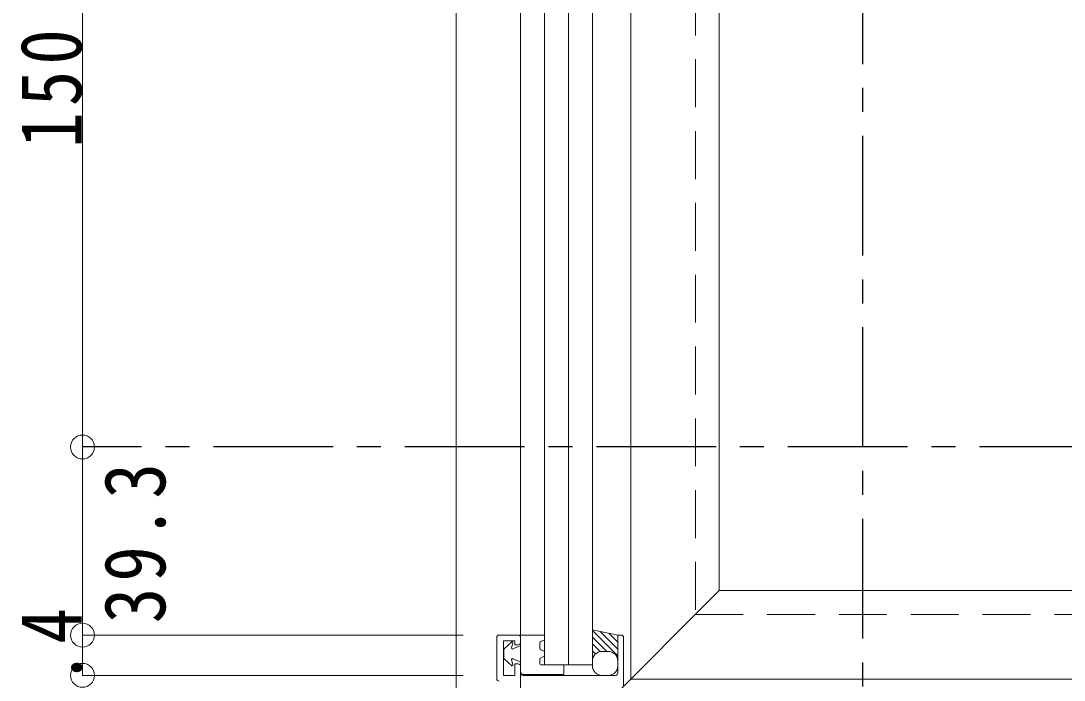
# Model space of a CAD drawing. Units: millimetres at full size, sheet at 1:5. Extents: x -1050 to 1050, y -742 to 742.
# Drawn here: x -327.9 to -110, y -144 to -6.3 of the extents above; entities that cross this region are included whole.
import ezdxf

# ---------------------------------------------------------------- set-up
doc = ezdxf.new("R2010")
doc.units = ezdxf.units.MM
doc.header["$LTSCALE"] = 5
doc.linetypes.add('CHAIN1', pattern=[8, 5, -1, 1, -1])
doc.linetypes.add('DASHED2', pattern=[3, 2, -1])
doc.layers.add('0-0_通り芯', color=7, linetype='CHAIN1')
for name, color, linetype, lineweight in [('0-3_寸法', 54, 'Continuous', 20), ('0-4_手摺部材', 92, 'Continuous', 20), ('0-7_ガラス', 6, 'Continuous', 20), ('0-8_その他', 11, 'Continuous', 20)]:
    doc.layers.add(name, color=color, linetype=linetype, lineweight=lineweight)
doc.styles.add('ＭＳ ゴシック', font='')
doc.styles.get('ＭＳ ゴシック').set_extended_font_data('MS Gothic')

# ---------------------------------------------------------------- blocks, each defined once
blk = doc.blocks.new('dimension_origin')
at = {"color": 0, "linetype": 'Continuous', "lineweight": -2}
blk.add_circle((0, 0), 1.25, dxfattribs=at)

msp = doc.modelspace()

# ---------------------------------------------------------------- linework, layer by layer
at = {"layer": '0-0_通り芯'}
for p, q in [((-151.98, -255.293), (-151.98, 108.086)), ((977.332, -95.293), (-315, -95.293))]:
    msp.add_line(p, q, dxfattribs=at)
at = {"layer": '0-3_寸法'}
for p, q in [((-315, 54.707), (-315, -95.293)), ((-315, -95.293), (-315, -134.593)), ((-235.521, -134.593), (-315, -134.593)), ((-315, -134.593), (-315, -142.993)), ((-235.521, -142.993), (-315, -142.993))]:
    msp.add_line(p, q, dxfattribs=at)
at = {"layer": '0-4_手摺部材'}
for p, q in [((-236.98, -180.293), (-236.98, 105.685)), ((-223.483, 45.748), (-223.483, -166.796)), ((-200.48, 45.721), (-200.48, -143.793)), ((-181.98, 32.457), (-181.98, -125.293)), ((-236.98, -180.293), (-181.98, -125.293)), ((-20.48, -125.293), (-181.98, -125.293)), ((-228.48, -135.093), (-228.48, -143.693)), ((-227.98, -134.593), (-223.98, -134.593)), ((-223.48, -136.093), (-223.48, -135.093)), ((-201.98, -135.093), (-201.98, -145.086)), ((-227.08, -142.993), (-227.08, -135.793)), ((-223.98, -136.593), (-224.68, -136.593)), ((-223.98, -140.593), (-224.68, -140.593)), ((-224.68, -140.593), (-224.68, -142.993)), ((-223.48, -142.493), (-223.48, -141.093)), ((-224.68, -142.993), (-227.08, -142.993)), ((-222.98, -142.993), (-203.68, -142.993)), ((-11.047, -143.793), (-200.48, -143.793))]:
    msp.add_line(p, q, dxfattribs=at)
at = {"layer": '0-4_手摺部材', "linetype": 'DASHED2'}
for p, q in [((-186.98, 105.685), (-186.98, -130.293)), ((-186.98, -130.293), (98.02, -130.293))]:
    msp.add_line(p, q, dxfattribs=at)
at = {"layer": '0-4_手摺部材'}
for points in [[(-202.48, -134.593), (-203.18, -134.593), (-203.18, -142.493)], [(-224.68, -136.593), (-224.68, -135.793), (-227.08, -135.793)]]:
    msp.add_lwpolyline(points, dxfattribs=at)
for centre, start, end in [((-227.98, -135.093), 89.99989, 179.99989), ((-223.98, -135.093), 0.00011, 90), ((-202.48, -135.093), 0.00011, 89.99989), ((-223.98, -136.093), 270, 360), ((-223.98, -141.093), 0.00011, 89.99989), ((-227.98, -143.693), 180, 270), ((-222.98, -142.493), 180, 270), ((-203.68, -142.493), 269.99978, 359.99989)]:
    msp.add_arc(centre, 0.5, start, end, dxfattribs=at)
at = {"layer": '0-7_ガラス'}
for p, q in [((-218.483, 50.748), (-218.483, -140.793)), ((-213.483, 50.748), (-213.483, -140.793)), ((-208.483, 50.748), (-208.483, -140.793)), ((-218.48, -140.793), (-208.48, -140.793))]:
    msp.add_line(p, q, dxfattribs=at)
at = {"layer": '0-8_その他'}
for p, q in [((-223.48, -136.614), (-223.48, -134.593)), ((-203.18, -134.593), (-208.48, -133.489)), ((-208.48, -133.611), (-203.18, -138.911)), ((-208.48, -135.025), (-205.512, -137.993)), ((-206.847, -133.829), (-203.18, -137.496)), ((-205.061, -134.201), (-203.18, -136.082)), ((-226.916, -137.434), (-225.416, -136.046)), ((-225.088, -136.248), (-225.372, -137.238)), ((-223.597, -136.796), (-225.097, -137.475)), ((-219.48, -137.39), (-219.48, -136.196)), ((-219.291, -135.918), (-218.48, -135.593)), ((-208.48, -136.439), (-206.885, -138.034)), ((-226.98, -137.58), (-226.98, -139.406)), ((-218.48, -137.993), (-219.291, -137.668)), ((-219.291, -139.318), (-218.48, -138.993)), ((-218.48, -138.993), (-218.48, -137.993)), ((-208.48, -137.853), (-207.823, -138.511)), ((-206.48, -137.993), (-205.18, -137.993)), ((-226.916, -139.552), (-225.416, -140.94)), ((-225.088, -140.738), (-225.372, -139.748)), ((-223.597, -140.19), (-225.097, -139.511)), ((-223.48, -142.293), (-223.48, -140.372)), ((-219.48, -140.493), (-219.48, -139.596)), ((-214.48, -140.793), (-219.18, -140.793)), ((-214.48, -142.793), (-214.48, -140.793)), ((-208.48, -140.993), (-208.48, -139.993)), ((-203.18, -139.993), (-203.18, -140.993)), ((-214.48, -142.793), (-222.98, -142.793)), ((-205.18, -142.993), (-206.48, -142.993))]:
    msp.add_line(p, q, dxfattribs=at)
msp.add_lwpolyline([(-218.48, -135.593), (-218.48, -134.593), (-223.48, -134.593)], dxfattribs=at)
for centre, radius, start, end in [((-225.28, -136.193), 0.2, 343.96271, 132.76731), ((-225.18, -137.293), 0.2, 163.96239, 294.35441), ((-223.68, -136.614), 0.2, 294.35416, 359.99978), ((-219.18, -136.196), 0.3, 111.80142, 180.00015), ((-226.78, -137.58), 0.2, 132.76731, 180.00005), ((-226.78, -139.406), 0.2, 180.00005, 227.23221), ((-219.18, -137.39), 0.3, 180.00033, 248.19863), ((-219.18, -139.596), 0.3, 111.80118, 179.99996), ((-206.48, -139.993), 2, 90.00005, 180.00003), ((-205.18, -139.993), 2, 359.99997, 89.99997), ((-225.28, -140.793), 0.2, 227.23222, 16.03739), ((-225.18, -139.693), 0.2, 65.64521, 196.03729), ((-223.68, -140.372), 0.2, 0.00005, 65.64546), ((-219.18, -140.493), 0.3, 179.99996, 270.00004), ((-206.48, -140.993), 2, 180, 270), ((-205.18, -140.993), 2, 269.99997, 359.99997), ((-222.98, -142.293), 0.5, 180.00011, 270)]:
    msp.add_arc(centre, radius, start, end, dxfattribs=at)

# ---------------------------------------------------------------- block references
at = {"layer": '0-3_寸法', "xscale": 2, "yscale": 2}
for p, rotation in [((-315, -95.293), 270), ((-315, -95.293), 90), ((-315, -134.593), 270), ((-315, -134.593), 90), ((-315, -142.993), 270)]:
    msp.add_blockref('dimension_origin', p, dxfattribs=dict(at, rotation=rotation))

# ---------------------------------------------------------------- texts
at = {"layer": '0-3_寸法', "char_height": 12.83, "attachment_point": 7, "rotation": 90, "style": 'ＭＳ ゴシック'}
for s, insert in [('\\T1.17;\\W0.85;150', (-315, -32.793)), ('\\T1.17;\\W0.85;39.3', (-297.5, -132.107)), ('\\T1.17;\\W0.85;8.4', (-315, -153.738))]:
    msp.add_mtext(s, dxfattribs=dict(at, insert=insert))

doc.saveas('drawing.dxf')
